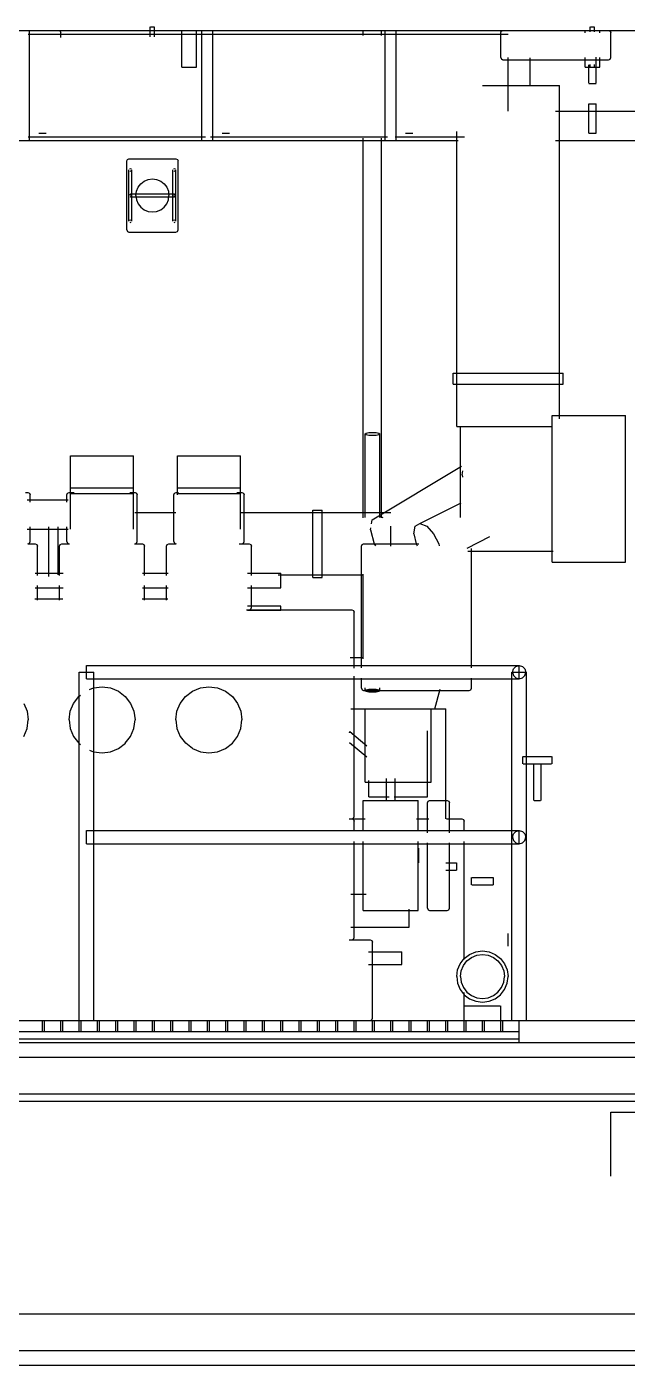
# Model space of a CAD drawing. Extents: x 5 to 836, y 5 to 589.
# Drawn here: x 254.1 to 286.9, y 259.2 to 332.2 of the extents above; entities that cross this region are included whole.
import ezdxf

# ---------------------------------------------------------------- set-up
doc = ezdxf.new("R2010")
doc.units = 0
doc.linetypes.add('DASHED', pattern=[4.5, 3, -1.5])
for name, color, linetype in [('CUT', 7, 'CONTINUOUS'), ('DETAIL', 8, 'CONTINUOUS'), ('MARKING', 4, 'DASHED'), ('OUTLINE', 7, 'CONTINUOUS')]:
    doc.layers.add(name, color=color, linetype=linetype)

msp = doc.modelspace()

# ---------------------------------------------------------------- linework, layer by layer
at = {"layer": 'CUT'}
for p, q in [((203, 332), (554.2, 332)), ((280, 330.52), (280, 331.88)), ((280.01, 331.91), (280.04, 331.96)), ((280.06, 331.98), (280.12, 332)), ((285.91, 331.99), (285.96, 331.96)), ((285.98, 331.94), (286, 331.88)), ((286, 330.52), (286, 331.88)), ((280, 330.52), (280.02, 330.46)), ((280.04, 330.44), (280.09, 330.41)), ((280.12, 330.4), (285.88, 330.4)), ((285.88, 330.4), (285.94, 330.42)), ((285.96, 330.44), (285.99, 330.49)), ((255, 278), (255.12, 278)), ((255, 277.4), (255, 278)), ((255, 277.4), (255.12, 277.4)), ((255.12, 277.4), (255.12, 278)), ((256, 278), (256.12, 278)), ((256, 277.4), (256, 278)), ((256, 277.4), (256.12, 277.4)), ((256.12, 277.4), (256.12, 278)), ((257, 278), (257.12, 278)), ((257, 277.4), (257, 278)), ((257, 277.4), (257.12, 277.4)), ((257.12, 277.4), (257.12, 278)), ((258, 278), (258.12, 278)), ((258, 277.4), (258, 278)), ((258, 277.4), (258.12, 277.4)), ((258.12, 277.4), (258.12, 278)), ((259, 278), (259.12, 278)), ((259, 277.4), (259, 278)), ((259, 277.4), (259.12, 277.4)), ((259.12, 277.4), (259.12, 278)), ((260, 278), (260.12, 278)), ((260, 277.4), (260, 278)), ((260, 277.4), (260.12, 277.4)), ((260.12, 277.4), (260.12, 278)), ((261, 278), (261.12, 278)), ((261, 277.4), (261, 278)), ((261, 277.4), (261.12, 277.4)), ((261.12, 277.4), (261.12, 278)), ((262, 278), (262.12, 278)), ((262, 277.4), (262, 278)), ((262, 277.4), (262.12, 277.4)), ((262.12, 277.4), (262.12, 278)), ((263, 278), (263.12, 278)), ((263, 277.4), (263, 278)), ((263, 277.4), (263.12, 277.4)), ((263.12, 277.4), (263.12, 278)), ((264, 278), (264.12, 278)), ((264, 277.4), (264, 278)), ((264, 277.4), (264.12, 277.4)), ((264.12, 277.4), (264.12, 278)), ((265, 278), (265.12, 278)), ((265, 277.4), (265, 278)), ((265, 277.4), (265.12, 277.4)), ((265.12, 277.4), (265.12, 278)), ((266, 278), (266.12, 278)), ((266, 277.4), (266, 278)), ((266, 277.4), (266.12, 277.4)), ((266.12, 277.4), (266.12, 278)), ((267, 278), (267.12, 278)), ((267, 277.4), (267, 278)), ((267, 277.4), (267.12, 277.4)), ((267.12, 277.4), (267.12, 278)), ((268, 278), (268.12, 278)), ((268, 277.4), (268, 278)), ((268, 277.4), (268.12, 277.4)), ((268.12, 277.4), (268.12, 278)), ((269, 278), (269.12, 278)), ((269, 277.4), (269, 278)), ((269, 277.4), (269.12, 277.4)), ((269.12, 277.4), (269.12, 278)), ((270, 278), (270.12, 278)), ((270, 277.4), (270, 278)), ((270, 277.4), (270.12, 277.4)), ((270.12, 277.4), (270.12, 278)), ((271, 278), (271.12, 278)), ((271, 277.4), (271, 278)), ((271, 277.4), (271.12, 277.4)), ((271.12, 277.4), (271.12, 278)), ((272, 278), (272.12, 278)), ((272, 277.4), (272, 278)), ((272, 277.4), (272.12, 277.4)), ((272.12, 277.4), (272.12, 278)), ((273, 278), (273.12, 278)), ((273, 277.4), (273, 278)), ((273, 277.4), (273.12, 277.4)), ((273.12, 277.4), (273.12, 278)), ((274, 278), (274.12, 278)), ((274, 277.4), (274, 278)), ((274, 277.4), (274.12, 277.4)), ((274.12, 277.4), (274.12, 278)), ((275, 278), (275.12, 278)), ((275, 277.4), (275, 278)), ((275, 277.4), (275.12, 277.4)), ((275.12, 277.4), (275.12, 278)), ((276, 278), (276.12, 278)), ((276, 277.4), (276, 278)), ((276, 277.4), (276.12, 277.4)), ((276.12, 277.4), (276.12, 278)), ((277, 278), (277.12, 278)), ((277, 277.4), (277, 278)), ((277, 277.4), (277.12, 277.4)), ((277.12, 277.4), (277.12, 278)), ((278, 278), (278.12, 278)), ((278, 277.4), (278, 278)), ((278, 277.4), (278.12, 277.4)), ((278.12, 277.4), (278.12, 278)), ((279, 278), (279.12, 278)), ((279, 277.4), (279, 278)), ((279, 277.4), (279.12, 277.4)), ((279.12, 277.4), (279.12, 278)), ((280, 278), (280.12, 278)), ((280, 277.4), (280, 278)), ((280, 277.4), (280.12, 277.4)), ((280.12, 277.4), (280.12, 278)), ((281, 278), (553, 278)), ((281, 276.8), (281, 278)), ((281, 276.8), (553, 276.8)), ((203, 274), (313, 274)), ((203, 273.6), (313, 273.6)), ((213, 262), (533, 262)), ((243, 260), (543, 260)), ((213, 259.2), (533, 259.2))]:
    msp.add_line(p, q, dxfattribs=at)
at = {"layer": 'DETAIL'}
for p, q in [((260.9, 332.2), (261.1, 332.2)), ((284.9, 332.2), (285.1, 332.2)), ((161, 332), (554.2, 332)), ((254.3, 326), (254.3, 332)), ((263.7, 326), (263.7, 332)), ((264.3, 326), (264.3, 332)), ((273.7, 326), (273.7, 332)), ((274.3, 326), (274.3, 332)), ((262.6, 330), (263.4, 330)), ((280.4, 327.6), (280.4, 330.53)), ((284.6, 330), (285.4, 330)), ((284.8, 329.13), (284.8, 330.12)), ((285.2, 329.13), (285.2, 330.54)), ((279, 329), (283.2, 329)), ((284.8, 328), (285.2, 328)), ((284.8, 326.4), (284.8, 328)), ((285.2, 326.4), (285.2, 328)), ((254.8, 326.4), (255.2, 326.4)), ((264.8, 326.4), (265.2, 326.4)), ((274.8, 326.4), (275.2, 326.4)), ((284.8, 326.4), (285.2, 326.4)), ((259.76, 324.46), (259.8, 324.47)), ((259.76, 324.34), (259.8, 324.33)), ((259.8, 324.47), (259.84, 324.46)), ((259.8, 324.33), (259.84, 324.34)), ((262.16, 324.46), (262.2, 324.47)), ((262.16, 324.34), (262.2, 324.33)), ((262.2, 324.47), (262.24, 324.46)), ((262.2, 324.33), (262.24, 324.34)), ((260.13, 323.23), (260.22, 323.45)), ((260.22, 323.45), (260.36, 323.64)), ((260.36, 323.64), (260.55, 323.78)), ((260.55, 323.78), (260.77, 323.87)), ((260.77, 323.87), (261, 323.9)), ((261, 323.9), (261.23, 323.87)), ((261.23, 323.87), (261.45, 323.78)), ((261.45, 323.78), (261.64, 323.64)), ((261.64, 323.64), (261.78, 323.45)), ((261.78, 323.45), (261.87, 323.23)), ((259.76, 323.06), (259.8, 323.07)), ((259.76, 322.94), (259.8, 322.93)), ((259.8, 323.07), (259.84, 323.06)), ((259.8, 323), (259.8, 323.04)), ((259.8, 322.93), (259.84, 322.94)), ((260.1, 323), (260.13, 323.23)), ((260.1, 323), (260.13, 322.77)), ((260.13, 322.77), (260.22, 322.55)), ((261.78, 322.55), (261.87, 322.77)), ((261.87, 323.23), (261.9, 323)), ((261.87, 322.77), (261.9, 323)), ((262.16, 323.06), (262.2, 323.07)), ((262.16, 322.94), (262.2, 322.93)), ((262.2, 323.07), (262.24, 323.06)), ((262.2, 322.96), (262.2, 323)), ((262.2, 322.93), (262.24, 322.94)), ((260.22, 322.55), (260.36, 322.36)), ((260.36, 322.36), (260.55, 322.22)), ((260.55, 322.22), (260.77, 322.13)), ((260.77, 322.13), (261, 322.1)), ((261, 322.1), (261.23, 322.13)), ((261.23, 322.13), (261.45, 322.22)), ((261.45, 322.22), (261.64, 322.36)), ((261.64, 322.36), (261.78, 322.55)), ((259.76, 321.66), (259.8, 321.67)), ((259.76, 321.54), (259.8, 321.53)), ((259.8, 321.67), (259.84, 321.66)), ((259.8, 321.53), (259.84, 321.54)), ((262.16, 321.66), (262.2, 321.67)), ((262.16, 321.54), (262.2, 321.53)), ((262.2, 321.67), (262.24, 321.66)), ((262.2, 321.53), (262.24, 321.54)), ((277.4, 313.3), (283.4, 313.3)), ((277.4, 312.7), (283.4, 312.7)), ((282.8, 303), (282.8, 311)), ((286.8, 303), (286.8, 311)), ((277.6, 310.4), (282.82, 310.4)), ((277.8, 305.44), (277.8, 310.4)), ((272.6, 310), (272.65, 310.04)), ((272.6, 310), (272.65, 309.96)), ((272.65, 310.04), (272.8, 310.07)), ((272.65, 309.96), (272.8, 309.93)), ((272.8, 310.07), (273, 310.08)), ((272.8, 309.93), (273, 309.92)), ((273, 310.08), (273.2, 310.07)), ((273, 309.92), (273.2, 309.93)), ((273.2, 310.07), (273.35, 310.04)), ((273.2, 309.93), (273.35, 309.96)), ((273.35, 310.04), (273.4, 310)), ((273.35, 309.96), (273.4, 310)), ((256.53, 304.8), (256.53, 308.8)), ((259.97, 304.8), (259.97, 308.8)), ((262.37, 306.67), (262.37, 308.8)), ((265.8, 304.8), (265.8, 308.8)), ((277.89, 307.76), (277.93, 307.98)), ((277.89, 307.76), (277.92, 307.63)), ((269.75, 302.16), (269.75, 305.84)), ((270.25, 302.16), (270.25, 305.84)), ((272.95, 305.09), (272.98, 305.31)), ((273.23, 305.45), (273.35, 305.52)), ((273.35, 305.52), (273.57, 305.43)), ((255.35, 302.22), (255.35, 304.92)), ((255.85, 302.31), (255.85, 304.92)), ((272.89, 304.76), (272.91, 304.87)), ((272.89, 304.76), (273.09, 304)), ((274, 303.88), (274, 304.97)), ((275.26, 304.55), (275.34, 304.96)), ((275.26, 304.55), (275.38, 304)), ((275.34, 304.96), (275.59, 305.1)), ((275.59, 305.1), (275.96, 304.96)), ((275.96, 304.96), (276.33, 304.55)), ((276.33, 304.55), (276.62, 304)), ((273.09, 304), (273.16, 303.89)), ((275.38, 304), (275.44, 303.89)), ((276.62, 304), (276.64, 303.89)), ((268, 301.6), (268, 302.4)), ((268, 300.4), (268, 300.6)), ((257.4, 296.64), (257.4, 297.36)), ((271.79, 297.8), (272.46, 297.8)), ((280.64, 297), (280.69, 297.18)), ((280.69, 297.18), (280.82, 297.31)), ((280.82, 297.31), (281, 297.36)), ((281, 296.64), (281, 297.36)), ((281, 297.36), (281.18, 297.31)), ((281.18, 297.31), (281.31, 297.18)), ((281.31, 297.18), (281.36, 297)), ((257, 297), (257.8, 297)), ((280.6, 297), (281.4, 297)), ((280.64, 297), (280.69, 296.82)), ((280.69, 296.82), (280.82, 296.69)), ((280.82, 296.69), (281, 296.64)), ((281, 296.64), (281.18, 296.69)), ((281.18, 296.69), (281.31, 296.82)), ((281.31, 296.82), (281.36, 297)), ((256.69, 295.3), (256.98, 295.67)), ((256.98, 295.67), (257.07, 295.74)), ((257.57, 296.05), (257.78, 296.14)), ((257.78, 296.14), (258.25, 296.2)), ((258.25, 296.2), (258.72, 296.14)), ((258.72, 296.14), (259.15, 295.96)), ((259.15, 295.96), (259.52, 295.67)), ((259.52, 295.67), (259.81, 295.3)), ((262.52, 295.3), (262.81, 295.67)), ((262.81, 295.67), (263.18, 295.96)), ((263.18, 295.96), (263.62, 296.14)), ((263.62, 296.14), (264.08, 296.2)), ((264.08, 296.2), (264.55, 296.14)), ((264.55, 296.14), (264.98, 295.96)), ((264.98, 295.96), (265.36, 295.67)), ((265.36, 295.67), (265.64, 295.3)), ((272.6, 296), (272.65, 296.04)), ((272.6, 296), (272.65, 295.96)), ((272.65, 296.04), (272.8, 296.07)), ((272.65, 295.96), (272.8, 295.93)), ((272.8, 296.07), (273, 296.08)), ((272.8, 295.93), (273, 295.92)), ((273, 296.08), (273.2, 296.07)), ((273, 295.92), (273.2, 295.93)), ((273.2, 296.07), (273.35, 296.04)), ((273.2, 295.93), (273.35, 295.96)), ((273.35, 296.04), (273.4, 296)), ((273.35, 295.96), (273.4, 296)), ((253.98, 295.3), (254.16, 294.87)), ((256.51, 294.87), (256.69, 295.3)), ((259.81, 295.3), (259.99, 294.87)), ((262.34, 294.87), (262.52, 295.3)), ((265.64, 295.3), (265.82, 294.87)), ((271.83, 295), (277, 295)), ((272.6, 291), (272.6, 295)), ((276.2, 291), (276.2, 295)), ((254.16, 294.87), (254.22, 294.4)), ((254.16, 293.93), (254.22, 294.4)), ((256.45, 294.4), (256.51, 294.87)), ((256.45, 294.4), (256.51, 293.93)), ((259.99, 294.87), (260.05, 294.4)), ((259.99, 293.93), (260.05, 294.4)), ((262.28, 294.4), (262.34, 294.87)), ((262.28, 294.4), (262.34, 293.93)), ((265.82, 294.87), (265.88, 294.4)), ((265.82, 293.93), (265.88, 294.4)), ((253.98, 293.5), (254.16, 293.93)), ((256.51, 293.93), (256.69, 293.5)), ((256.69, 293.5), (256.98, 293.13)), ((259.52, 293.13), (259.81, 293.5)), ((259.81, 293.5), (259.99, 293.93)), ((262.34, 293.93), (262.52, 293.5)), ((262.52, 293.5), (262.81, 293.13)), ((265.36, 293.13), (265.64, 293.5)), ((265.64, 293.5), (265.82, 293.93)), ((271.75, 293.7), (271.76, 293.77)), ((276, 290.2), (276, 293.8)), ((256.98, 293.13), (257.07, 293.06)), ((257.57, 292.75), (257.78, 292.66)), ((258.72, 292.66), (259.15, 292.84)), ((259.15, 292.84), (259.53, 293.12)), ((262.82, 293.14), (263.19, 292.86)), ((263.18, 292.84), (263.62, 292.66)), ((264.55, 292.66), (264.98, 292.84)), ((264.98, 292.84), (265.36, 293.13)), ((257.78, 292.66), (258.25, 292.6)), ((258.25, 292.6), (258.72, 292.66)), ((263.62, 292.66), (264.08, 292.6)), ((264.08, 292.6), (264.55, 292.66)), ((281.23, 292.4), (282.77, 292.4)), ((281.23, 292), (282.77, 292)), ((272.8, 290.2), (272.8, 291.1)), ((272.5, 290), (275.5, 290)), ((281.83, 290), (282.17, 290)), ((257.4, 287.64), (257.4, 288.36)), ((271.83, 289), (272.61, 289)), ((275.41, 289), (276.08, 289)), ((280.82, 288.31), (281, 288.36)), ((281, 287.64), (281, 288.36)), ((281, 288.36), (281.18, 288.31)), ((280.64, 288), (280.69, 288.18)), ((280.64, 288), (280.69, 287.82)), ((280.69, 288.18), (280.82, 288.31)), ((280.69, 287.82), (280.82, 287.69)), ((280.82, 287.69), (281, 287.64)), ((281, 287.64), (281.18, 287.69)), ((281.18, 288.31), (281.31, 288.18)), ((281.18, 287.69), (281.31, 287.82)), ((281.31, 288.18), (281.36, 288)), ((281.31, 287.82), (281.36, 288)), ((277, 286.6), (277.58, 286.6)), ((277, 286.2), (277.58, 286.2)), ((278.42, 285.8), (279.58, 285.8)), ((278.42, 285.4), (279.58, 285.4)), ((272.5, 284), (275.5, 284)), ((278.64, 281.75), (279, 281.8)), ((279, 281.8), (279.36, 281.75)), ((277.65, 280.76), (277.79, 281.1)), ((277.79, 281.1), (278.01, 281.39)), ((277.96, 281), (278.15, 281.25)), ((278.01, 281.39), (278.3, 281.61)), ((278.15, 281.25), (278.4, 281.44)), ((278.3, 281.61), (278.64, 281.75)), ((278.4, 281.44), (278.69, 281.56)), ((278.69, 281.56), (279, 281.6)), ((279, 281.6), (279.31, 281.56)), ((279.31, 281.56), (279.6, 281.44)), ((279.36, 281.75), (279.7, 281.61)), ((279.6, 281.44), (279.85, 281.25)), ((279.7, 281.61), (279.99, 281.39)), ((279.85, 281.25), (280.04, 281)), ((279.99, 281.39), (280.21, 281.1)), ((280.21, 281.1), (280.35, 280.76)), ((277.6, 280.4), (277.65, 280.76)), ((277.6, 280.4), (277.65, 280.04)), ((277.8, 280.4), (277.84, 280.71)), ((277.8, 280.4), (277.84, 280.09)), ((277.84, 280.71), (277.96, 281)), ((280.04, 281), (280.16, 280.71)), ((280.16, 280.71), (280.2, 280.4)), ((280.16, 280.09), (280.2, 280.4)), ((280.35, 280.76), (280.4, 280.4)), ((280.35, 280.04), (280.4, 280.4)), ((277.65, 280.04), (277.79, 279.7)), ((277.79, 279.7), (278.01, 279.41)), ((277.84, 280.09), (277.96, 279.8)), ((277.96, 279.8), (278.15, 279.55)), ((279.85, 279.55), (280.04, 279.8)), ((279.99, 279.41), (280.21, 279.7)), ((280.04, 279.8), (280.16, 280.09)), ((280.21, 279.7), (280.35, 280.04)), ((278.01, 279.41), (278.3, 279.19)), ((278.15, 279.55), (278.4, 279.36)), ((278.3, 279.19), (278.64, 279.05)), ((278.4, 279.36), (278.69, 279.24)), ((278.64, 279.05), (279, 279)), ((278.69, 279.24), (279, 279.2)), ((279, 279.2), (279.31, 279.24)), ((279, 279), (279.36, 279.05)), ((279.31, 279.24), (279.6, 279.36)), ((279.36, 279.05), (279.7, 279.19)), ((279.6, 279.36), (279.85, 279.55)), ((279.7, 279.19), (279.99, 279.41)), ((278.03, 278.8), (279.97, 278.8)), ((204, 278), (313.14, 278)), ((219, 277.4), (281, 277.4)), ((255, 277.4), (255, 278)), ((255.12, 277.4), (255.12, 278)), ((256, 277.4), (256, 278)), ((256.12, 277.4), (256.12, 278)), ((257, 277.4), (257, 278)), ((257.12, 277.4), (257.12, 278)), ((258, 277.4), (258, 278)), ((258.12, 277.4), (258.12, 278)), ((259, 277.4), (259, 278)), ((259.12, 277.4), (259.12, 278)), ((260, 277.4), (260, 278)), ((260.12, 277.4), (260.12, 278)), ((261, 277.4), (261, 278)), ((261.12, 277.4), (261.12, 278)), ((262, 277.4), (262, 278)), ((262.12, 277.4), (262.12, 278)), ((263, 277.4), (263, 278)), ((263.12, 277.4), (263.12, 278)), ((264, 277.4), (264, 278)), ((264.12, 277.4), (264.12, 278)), ((265, 277.4), (265, 278)), ((265.12, 277.4), (265.12, 278)), ((266, 277.4), (266, 278)), ((266.12, 277.4), (266.12, 278)), ((267, 277.4), (267, 278)), ((267.12, 277.4), (267.12, 278)), ((268, 277.4), (268, 278)), ((268.12, 277.4), (268.12, 278)), ((269, 277.4), (269, 278)), ((269.12, 277.4), (269.12, 278)), ((270, 277.4), (270, 278)), ((270.12, 277.4), (270.12, 278)), ((271, 277.4), (271, 278)), ((271.12, 277.4), (271.12, 278)), ((272, 277.4), (272, 278)), ((272.12, 277.4), (272.12, 278)), ((273, 277.4), (273, 278)), ((273.12, 277.4), (273.12, 278)), ((274, 277.4), (274, 278)), ((274.12, 277.4), (274.12, 278)), ((275, 277.4), (275, 278)), ((275.12, 277.4), (275.12, 278)), ((276, 277.4), (276, 278)), ((276.12, 277.4), (276.12, 278)), ((277, 277.4), (277, 278)), ((277.12, 277.4), (277.12, 278)), ((278, 277.4), (278, 278)), ((278.12, 277.4), (278.12, 278)), ((279, 277.4), (279, 278)), ((279.12, 277.4), (279.12, 278)), ((280, 277.4), (280, 278)), ((280.12, 277.4), (280.12, 278)), ((281, 276.8), (281, 278)), ((208.98, 276.8), (313.14, 276.8)), ((219, 277), (281, 277)), ((211.96, 276), (554.2, 276)), ((220.35, 274), (313, 274)), ((222.17, 273.6), (313, 273.6)), ((286, 273), (300, 273)), ((286, 269.51), (286, 273)), ((213, 262), (533, 262)), ((213, 259.2), (533, 259.2))]:
    msp.add_line(p, q, dxfattribs=at)
at = {"layer": 'MARKING'}
for p, q in [((254.17, 306.4), (256.41, 306.4)), ((254.17, 304.8), (256.41, 304.8)), ((275.54, 286.6), (275.54, 287.4)), ((280.4, 282.05), (280.4, 282.75)), ((272.79, 281.75), (274.6, 281.75)), ((272.79, 281.05), (274.6, 281.05)), ((274.6, 281.05), (274.6, 281.75))]:
    msp.add_line(p, q, dxfattribs=at)
at = {"layer": 'OUTLINE'}
for p, q in [((260.88, 331.65), (260.88, 332.2)), ((261.12, 331.65), (261.12, 332.2)), ((284.88, 331.92), (284.88, 332.2)), ((285.12, 331.92), (285.12, 332.2)), ((250.12, 332), (255.88, 332)), ((254.23, 331.8), (280.4, 331.8)), ((255.88, 332), (255.96, 331.96)), ((255.96, 331.96), (256, 331.88)), ((256, 331.61), (256, 331.88)), ((262.6, 330), (262.6, 332)), ((262.65, 332), (263.35, 332)), ((263.4, 330), (263.4, 332)), ((263.7, 332), (264.3, 332)), ((272.5, 331.72), (272.5, 332)), ((273.5, 331.72), (273.5, 332)), ((273.7, 332), (274.3, 332)), ((280, 331.88), (280.04, 331.96)), ((280, 330.52), (280, 331.88)), ((280.04, 331.96), (280.12, 332)), ((280.12, 332), (285.88, 332)), ((284.6, 331.87), (284.6, 332)), ((285.4, 331.87), (285.4, 332)), ((285.88, 332), (285.96, 331.96)), ((285.96, 331.96), (286, 331.88)), ((286, 330.52), (286, 331.88)), ((262.8, 330), (263.2, 330)), ((280, 330.52), (280.04, 330.44)), ((280.04, 330.44), (280.12, 330.4)), ((280.12, 330.4), (285.88, 330.4)), ((280.4, 329), (280.4, 330.51)), ((281.6, 329), (281.6, 330.51)), ((284.6, 330), (284.6, 330.53)), ((284.8, 330), (285.2, 330)), ((284.88, 330), (284.88, 330.14)), ((285.12, 330), (285.12, 330.14)), ((285.4, 330), (285.4, 330.53)), ((285.88, 330.4), (285.96, 330.44)), ((285.96, 330.44), (286, 330.52)), ((283.2, 310.82), (283.2, 329)), ((284.8, 329.1), (285.2, 329.1)), ((282.99, 327.6), (308.88, 327.6)), ((277.6, 310.4), (277.6, 326.48)), ((207.12, 326), (277.67, 326)), ((254.23, 326.2), (263.89, 326.2)), ((264.17, 326.2), (273.82, 326.2)), ((272.5, 305.42), (272.5, 326.12)), ((273.5, 305.42), (273.5, 326.12)), ((274.24, 326.2), (278.02, 326.2)), ((282.99, 326), (308.88, 326)), ((259.6, 324.88), (259.64, 324.96)), ((259.6, 321.12), (259.6, 324.88)), ((259.64, 324.96), (259.72, 325)), ((259.72, 325), (262.28, 325)), ((262.28, 325), (262.36, 324.96)), ((262.36, 324.96), (262.4, 324.88)), ((262.4, 321.12), (262.4, 324.88)), ((259.72, 321.6), (259.72, 324.4)), ((259.88, 321.6), (259.88, 324.4)), ((262.12, 321.6), (262.12, 324.4)), ((262.28, 321.6), (262.28, 324.4)), ((259.8, 323.08), (262.2, 323.08)), ((259.8, 322.92), (262.2, 322.92)), ((259.6, 321.12), (259.64, 321.04)), ((259.64, 321.04), (259.72, 321)), ((259.72, 321), (262.28, 321)), ((262.28, 321), (262.36, 321.04)), ((262.36, 321.04), (262.4, 321.12)), ((277.4, 312.7), (277.4, 313.3)), ((283.4, 312.7), (283.4, 313.3)), ((282.8, 311), (286.8, 311)), ((277.8, 310.4), (278.62, 310.4)), ((272.6, 305.43), (272.6, 310)), ((273.4, 305.43), (273.4, 310)), ((256.53, 308.8), (259.97, 308.8)), ((262.37, 308.8), (265.8, 308.8)), ((272.98, 305.31), (277.86, 308.24)), ((254.08, 306.8), (254.21, 306.8)), ((254.21, 306.8), (254.3, 306.76)), ((254.3, 306.76), (254.33, 306.68)), ((254.33, 306.28), (254.33, 306.68)), ((256.33, 306.68), (256.37, 306.76)), ((256.33, 306.28), (256.33, 306.68)), ((256.37, 306.76), (256.45, 306.8)), ((256.45, 306.8), (256.73, 306.8)), ((256.53, 307.06), (259.97, 307.06)), ((256.53, 306.74), (259.97, 306.74)), ((259.77, 306.8), (260.05, 306.8)), ((260.05, 306.8), (260.13, 306.76)), ((260.13, 306.76), (260.17, 306.68)), ((260.17, 304.12), (260.17, 306.68)), ((262.17, 306.68), (262.2, 306.76)), ((262.17, 304.12), (262.17, 306.68)), ((262.2, 306.76), (262.29, 306.8)), ((262.29, 306.8), (262.42, 306.8)), ((262.37, 307.06), (265.8, 307.06)), ((262.37, 306.74), (265.8, 306.74)), ((265.6, 306.8), (265.88, 306.8)), ((265.88, 306.8), (265.96, 306.76)), ((265.96, 306.76), (266, 306.68)), ((266, 304.12), (266, 306.68)), ((275.59, 305.1), (277.84, 306.23)), ((260.04, 305.7), (262.27, 305.7)), ((265.76, 305.7), (274, 305.7)), ((269.75, 305.84), (270.25, 305.84)), ((254.33, 304.12), (254.33, 304.93)), ((256.33, 304.12), (256.33, 304.93)), ((254.2, 304), (254.61, 304)), ((254.21, 304), (254.3, 304.04)), ((254.3, 304.04), (254.33, 304.12)), ((254.61, 304), (254.7, 303.96)), ((254.7, 303.96), (254.73, 303.88)), ((254.73, 302.27), (254.73, 303.88)), ((255.93, 303.88), (255.97, 303.96)), ((255.93, 302.27), (255.93, 303.88)), ((255.97, 303.96), (256.05, 304)), ((256.05, 304), (256.47, 304)), ((256.33, 304.12), (256.37, 304.04)), ((256.37, 304.04), (256.45, 304)), ((260.03, 304), (260.45, 304)), ((260.05, 304), (260.13, 304.04)), ((260.13, 304.04), (260.17, 304.12)), ((260.45, 304), (260.53, 303.96)), ((260.53, 303.96), (260.57, 303.88)), ((260.57, 302.27), (260.57, 303.88)), ((261.77, 303.88), (261.8, 303.96)), ((261.77, 302.27), (261.77, 303.88)), ((261.8, 303.96), (261.89, 304)), ((261.89, 304), (262.3, 304)), ((262.17, 304.12), (262.2, 304.04)), ((262.2, 304.04), (262.29, 304)), ((265.74, 304), (266.28, 304)), ((265.88, 304), (265.96, 304.04)), ((265.96, 304.04), (266, 304.12)), ((266.28, 304), (266.36, 303.96)), ((266.36, 303.96), (266.4, 303.88)), ((266.4, 302.27), (266.4, 303.88)), ((272.4, 303.88), (272.44, 303.96)), ((272.4, 297.23), (272.4, 303.88)), ((272.44, 303.96), (272.52, 304)), ((272.52, 304), (275.54, 304)), ((278.16, 303.77), (279.41, 304.4)), ((278.4, 297.23), (278.4, 303.74)), ((278.21, 303.6), (282.86, 303.6)), ((282.8, 303), (286.8, 303)), ((254.6, 302.4), (256.13, 302.4)), ((260.46, 302.4), (261.86, 302.4)), ((266.18, 302.4), (268, 302.4)), ((267.86, 302.3), (272.46, 302.3)), ((272.5, 297.73), (272.5, 302.34)), ((254.6, 301.6), (256.13, 301.6)), ((254.73, 300.92), (254.73, 301.73)), ((255.93, 300.92), (255.93, 301.73)), ((260.46, 301.6), (261.86, 301.6)), ((260.57, 300.92), (260.57, 301.73)), ((261.77, 300.92), (261.77, 301.73)), ((266.18, 301.6), (268, 301.6)), ((266.4, 300.52), (266.4, 301.73)), ((269.75, 302.16), (270.25, 302.16)), ((254.59, 301), (256.12, 301)), ((260.44, 301), (261.84, 301)), ((266.14, 300.4), (271.88, 300.4)), ((266.19, 300.62), (268, 300.62)), ((266.19, 300.38), (268, 300.38)), ((266.28, 300.4), (266.36, 300.44)), ((266.36, 300.44), (266.4, 300.52)), ((271.88, 300.4), (271.96, 300.36)), ((271.96, 300.36), (272, 300.28)), ((272, 297.21), (272, 300.28)), ((257.4, 297.36), (281, 297.36)), ((257, 278), (257, 297)), ((257.4, 296.64), (281, 296.64)), ((257.8, 278), (257.8, 297)), ((272, 289.12), (272, 296.79)), ((272.4, 296.12), (272.4, 296.67)), ((278.4, 296.12), (278.4, 296.67)), ((280.6, 278), (280.6, 297)), ((281.4, 278), (281.4, 297)), ((272.4, 296.12), (272.44, 296.04)), ((272.44, 296.04), (272.52, 296)), ((272.52, 296), (278.28, 296)), ((272.6, 296), (272.6, 296.14)), ((273.4, 296), (273.4, 296.14)), ((276.4, 295), (276.7, 296.07)), ((278.28, 296), (278.36, 296.04)), ((278.36, 296.04), (278.4, 296.12)), ((272.6, 295), (276.2, 295)), ((277, 289), (277, 295)), ((271.76, 293.77), (272.7, 292.98)), ((271.75, 293.17), (272.69, 292.39)), ((281.2, 292), (281.2, 292.4)), ((281.8, 290), (281.8, 292)), ((282.2, 290), (282.2, 292)), ((282.8, 292), (282.8, 292.4)), ((272.6, 291), (276.2, 291)), ((273.76, 290), (273.76, 291.2)), ((274.24, 290), (274.24, 291.2)), ((272.5, 288.33), (272.5, 290)), ((272.8, 290.2), (273.91, 290.2)), ((274.19, 290.2), (276, 290.2)), ((275.5, 288.33), (275.5, 290)), ((276, 289.88), (276.04, 289.96)), ((276, 288.23), (276, 289.88)), ((276.04, 289.96), (276.12, 290)), ((276.12, 290), (277.08, 290)), ((277.08, 290), (277.16, 289.96)), ((277.16, 289.96), (277.2, 289.88)), ((277.2, 288.23), (277.2, 289.88)), ((271.96, 289.04), (272, 289.12)), ((257.4, 288.36), (281, 288.36)), ((271.74, 289), (271.88, 289)), ((271.88, 289), (271.96, 289.04)), ((271.88, 289), (271.96, 288.96)), ((271.96, 288.96), (272, 288.88)), ((272, 288.33), (272, 288.88)), ((277.04, 289), (277.88, 289)), ((277.88, 289), (277.96, 288.96)), ((277.96, 288.96), (278, 288.88)), ((278, 288.32), (278, 288.88)), ((257.4, 287.64), (281, 287.64)), ((272, 282.52), (272, 287.77)), ((272.5, 284), (272.5, 287.77)), ((275.5, 284), (275.5, 287.77)), ((276, 284.12), (276, 287.69)), ((277.2, 284.12), (277.2, 287.69)), ((278, 281.33), (278, 287.76)), ((277.6, 286.2), (277.6, 286.6)), ((278.4, 285.4), (278.4, 285.8)), ((279.6, 285.4), (279.6, 285.8)), ((271.83, 284.9), (272.66, 284.9)), ((275, 283.1), (275, 284.07)), ((276, 284.12), (276.04, 284.04)), ((276.04, 284.04), (276.12, 284)), ((276.12, 284), (277.08, 284)), ((277.08, 284), (277.16, 284.04)), ((277.16, 284.04), (277.2, 284.12)), ((271.83, 283.1), (275, 283.1)), ((271.96, 282.44), (272, 282.52)), ((271.74, 282.4), (272.88, 282.4)), ((271.88, 282.4), (271.96, 282.44)), ((272.88, 282.4), (272.96, 282.36)), ((272.96, 282.36), (273, 282.28)), ((273, 278.12), (273, 282.28)), ((278, 278), (278, 279.52)), ((280, 278), (280, 278.8)), ((272.74, 278), (272.88, 278)), ((272.88, 278), (272.96, 278.04)), ((272.96, 278.04), (273, 278.12))]:
    msp.add_line(p, q, dxfattribs=at)

doc.saveas('drawing.dxf')
